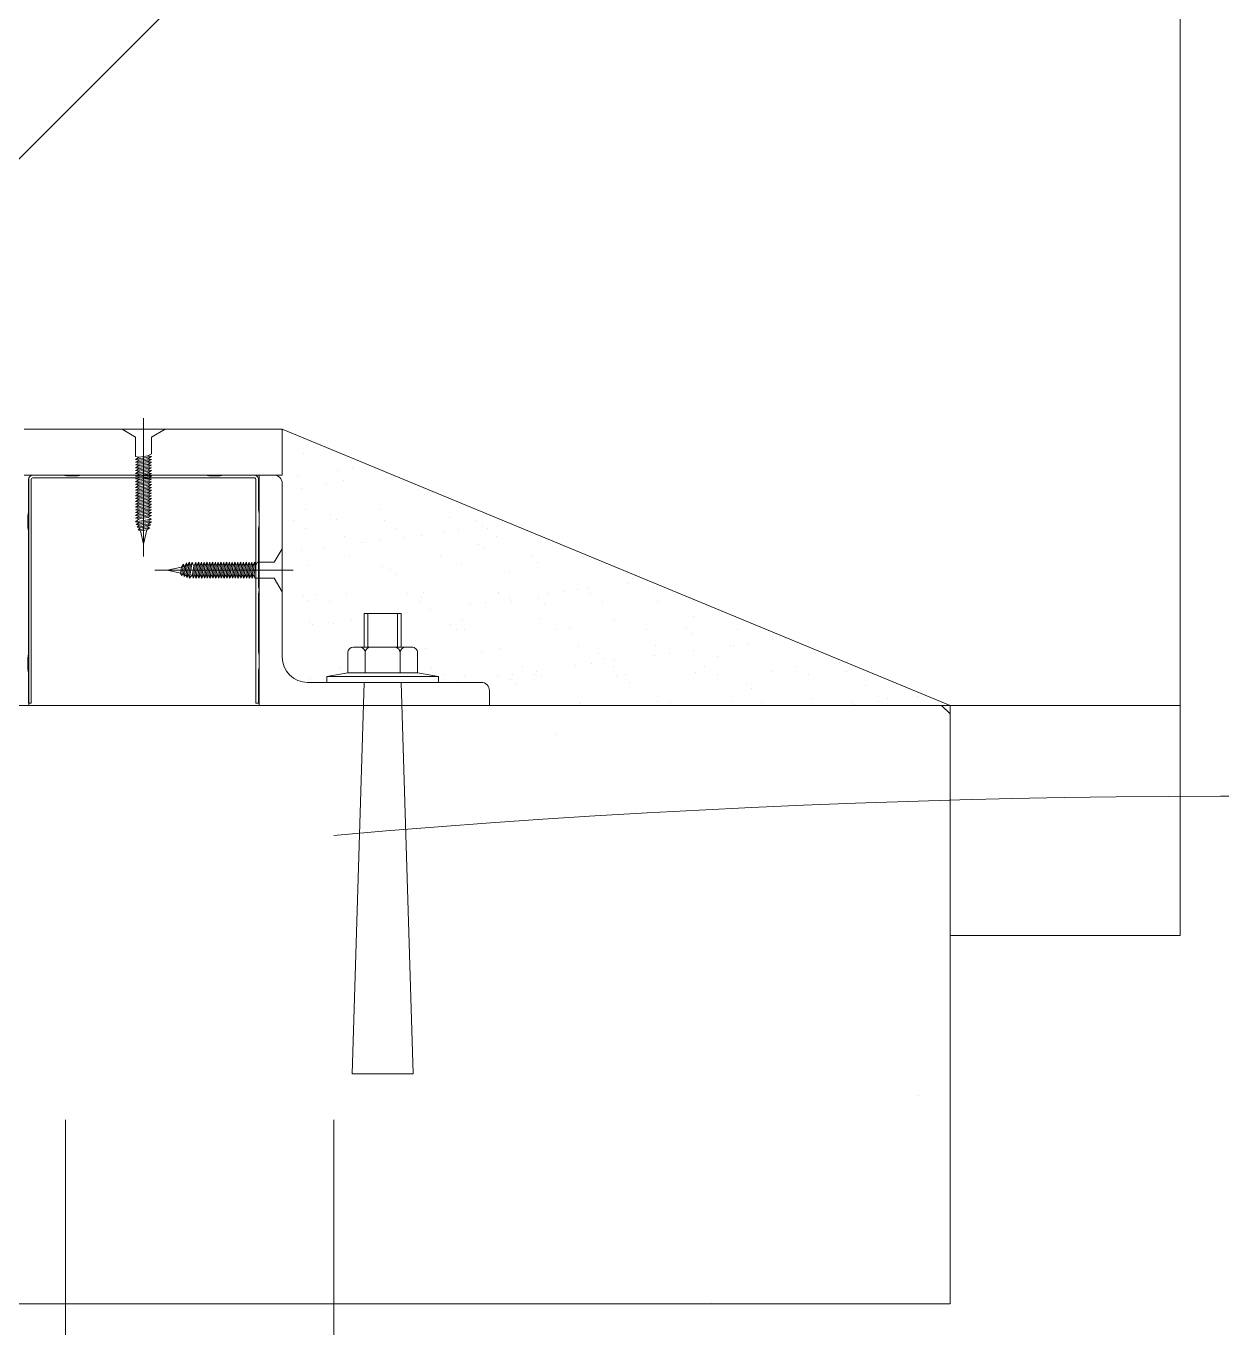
# Model space of a CAD drawing. Header units: inches. Extents: x -21163 to 11874, y -14995 to 6550.
# Drawn here: x -5588.2 to -5523.3, y -1307.7 to -1237 of the extents above; entities that cross this region are included whole.
import ezdxf

# ---------------------------------------------------------------- set-up
doc = ezdxf.new("R2010")
doc.units = ezdxf.units.IN
doc.header["$MEASUREMENT"] = 0
doc.linetypes.add('CENTER', pattern=[20, 15, -1.7, 1.6, -1.7])
doc.layers.get('0').update_dxf_attribs({"color": 8})
doc.layers.add('doors_windows', color=8, linetype='Continuous', lineweight=5)
doc.layers.add('Wall2', color=8, linetype='Continuous', lineweight=5)

# ---------------------------------------------------------------- blocks, each defined once
blk = doc.blocks.new('dsgdf')
at = {"color": 0, "lineweight": 0, "ltscale": 100}
for p, q in [((152208.681, 47621.547), (152208.681, 47932.771)), ((152223.261, 47621.547), (152223.261, 47860.801)), ((152223.261, 47631.547), (152208.681, 47631.547)), ((152223.261, 47631.547), (152208.681, 47631.547))]:
    blk.add_line(p, q, dxfattribs=at)
at = {"color": 0, "lineweight": 0}
for p, q in [((152256.703, 47631.547), (152161.703, 47631.547)), ((152256.703, 47599.047), (152256.703, 47631.547)), ((152256.703, 47611.547), (152269.203, 47611.547)), ((152161.703, 47599.047), (152256.703, 47599.047)), ((152206.818, 47598.922), (152206.672, 47598.922)), ((152206.672, 47597.285), (152206.672, 47598.922)), ((152206.818, 47586.797), (152206.818, 47598.922)), ((152219.172, 47598.922), (152219.026, 47598.922)), ((152219.026, 47586.797), (152219.026, 47598.922)), ((152219.172, 47598.922), (152219.172, 47597.16)), ((152219.172, 47597.806), (152219.172, 47598.922)), ((152220.453, 47584.047), (152256.703, 47599.047)), ((152232.373, 47599.043), (152232.373, 47599.043)), ((152236.579, 47598.919), (152236.579, 47598.919)), ((152236.661, 47598.889), (152236.661, 47598.889)), ((152240.816, 47598.836), (152240.816, 47598.836)), ((152241.522, 47598.91), (152241.522, 47598.91)), ((152244.877, 47598.855), (152244.877, 47598.855)), ((152246.466, 47598.901), (152246.466, 47598.901)), ((152251.41, 47598.892), (152251.41, 47598.892)), ((152251.504, 47599.022), (152251.504, 47599.022)), ((152252.795, 47598.852), (152252.795, 47598.852)), ((152245.952, 47598.104), (152245.952, 47598.104)), ((152249.165, 47598.701), (152249.165, 47598.701)), ((152253.32, 47598.648), (152253.32, 47598.648)), ((152254.951, 47598.568), (152254.951, 47598.568)), ((152222.01, 47597.588), (152222.01, 47597.588)), ((152229.225, 47597.393), (152229.225, 47597.393)), ((152229.965, 47597.747), (152229.965, 47597.747)), ((152230.359, 47597.453), (152230.359, 47597.453)), ((152232.121, 47597.463), (152232.121, 47597.463)), ((152232.861, 47597.641), (152232.861, 47597.641)), ((152232.948, 47597.354), (152232.948, 47597.354)), ((152233.154, 47597.909), (152233.154, 47597.909)), ((152234.169, 47597.384), (152234.169, 47597.384)), ((152234.514, 47597.4), (152234.514, 47597.4)), ((152238.575, 47597.42), (152238.575, 47597.42)), ((152239.112, 47597.375), (152239.112, 47597.375)), ((152239.307, 47597.781), (152239.307, 47597.781)), ((152244.056, 47597.366), (152244.056, 47597.366)), ((152245.66, 47597.836), (152245.66, 47597.836)), ((152249, 47597.357), (152249, 47597.357)), ((152252.106, 47597.976), (152252.106, 47597.976)), ((152206.641, 47597.089), (152206.672, 47597.285)), ((152206.641, 47596.464), (152206.641, 47597.089)), ((152219.203, 47596.964), (152219.172, 47597.16)), ((152219.203, 47596.339), (152219.203, 47596.964)), ((152223.612, 47596.976), (152223.612, 47596.976)), ((152228.556, 47596.967), (152228.556, 47596.967)), ((152233.499, 47596.958), (152233.499, 47596.958)), ((152234.238, 47597.184), (152234.238, 47597.184)), ((152236.394, 47596.901), (152236.394, 47596.901)), ((152237.221, 47596.792), (152237.221, 47596.792)), ((152238.443, 47596.949), (152238.443, 47596.949)), ((152238.511, 47596.622), (152238.511, 47596.622)), ((152242.863, 47597.265), (152242.863, 47597.265)), ((152243.387, 47596.94), (152243.387, 47596.94)), ((152247.018, 47597.212), (152247.018, 47597.212)), ((152248.33, 47596.931), (152248.33, 47596.931)), ((152250.724, 47596.711), (152250.724, 47596.711)), ((152251.079, 47597.232), (152251.079, 47597.232)), ((152206.641, 47596.464), (152206.672, 47596.268)), ((152206.672, 47592.726), (152206.672, 47596.268)), ((152219.203, 47596.339), (152219.172, 47596.143)), ((152219.172, 47596.143), (152219.172, 47592.994)), ((152224.057, 47596.018), (152224.057, 47596.018)), ((152228.212, 47595.965), (152228.212, 47595.965)), ((152231.281, 47596.193), (152231.281, 47596.193)), ((152232.273, 47595.984), (152232.273, 47595.984)), ((152237.634, 47596.248), (152237.634, 47596.248)), ((152237.926, 47596.516), (152237.926, 47596.516)), ((152240.668, 47596.338), (152240.668, 47596.338)), ((152241.494, 47596.229), (152241.494, 47596.229)), ((152242.785, 47596.059), (152242.785, 47596.059)), ((152244.08, 47596.388), (152244.08, 47596.388)), ((152236.561, 47595.83), (152236.561, 47595.83)), ((152240.716, 47595.777), (152240.716, 47595.777)), ((152244.777, 47595.796), (152244.777, 47595.796)), ((152244.941, 47595.775), (152244.941, 47595.775)), ((152245.767, 47595.667), (152245.767, 47595.667)), ((152247.058, 47595.497), (152247.058, 47595.497)), ((152220.465, 47594.971), (152220.465, 47594.971)), ((152221.91, 47594.529), (152221.91, 47594.529)), ((152222.111, 47594.671), (152222.111, 47594.671)), ((152222.938, 47594.562), (152222.938, 47594.562)), ((152223.255, 47594.605), (152223.255, 47594.605)), ((152229.608, 47594.66), (152229.608, 47594.66)), ((152229.9, 47594.928), (152229.9, 47594.928)), ((152230.353, 47594.953), (152230.353, 47594.953)), ((152235.297, 47594.944), (152235.297, 47594.944)), ((152236.054, 47594.8), (152236.054, 47594.8)), ((152240.24, 47594.935), (152240.24, 47594.935)), ((152242.406, 47594.854), (152242.406, 47594.854)), ((152242.698, 47595.123), (152242.698, 47595.123)), ((152245.184, 47594.926), (152245.184, 47594.926)), ((152224.228, 47594.392), (152224.228, 47594.392)), ((152227.211, 47593.999), (152227.211, 47593.999)), ((152228.501, 47593.829), (152228.501, 47593.829)), ((152230.259, 47594.394), (152230.259, 47594.394)), ((152234.414, 47594.341), (152234.414, 47594.341)), ((152238.475, 47594.361), (152238.475, 47594.361)), ((152242.763, 47594.206), (152242.763, 47594.206)), ((152221.582, 47593.071), (152221.582, 47593.071)), ((152221.874, 47593.339), (152221.874, 47593.339)), ((152222.999, 47593.427), (152222.999, 47593.427)), ((152227.943, 47593.418), (152227.943, 47593.418)), ((152228.028, 47593.212), (152228.028, 47593.212)), ((152230.658, 47593.546), (152230.658, 47593.546)), ((152231.484, 47593.437), (152231.484, 47593.437)), ((152232.775, 47593.267), (152232.775, 47593.267)), ((152232.887, 47593.409), (152232.887, 47593.409)), ((152234.38, 47593.266), (152234.38, 47593.266)), ((152234.672, 47593.534), (152234.672, 47593.534)), ((152237.83, 47593.4), (152237.83, 47593.4)), ((152240.826, 47593.407), (152240.826, 47593.407)), ((152242.774, 47593.391), (152242.774, 47593.391)), ((152206.672, 47589.577), (152206.672, 47592.726)), ((152219.172, 47592.994), (152219.203, 47592.797)), ((152219.203, 47592.797), (152219.172, 47592.601)), ((152219.172, 47592.601), (152219.172, 47589.452)), ((152222.33, 47593), (152222.33, 47593)), ((152223.957, 47592.959), (152223.957, 47592.959)), ((152227.273, 47592.991), (152227.273, 47592.991)), ((152228.112, 47592.906), (152228.112, 47592.906)), ((152232.173, 47592.925), (152232.173, 47592.925)), ((152232.217, 47592.982), (152232.217, 47592.982)), ((152234.931, 47592.983), (152234.931, 47592.983)), ((152235.757, 47592.874), (152235.757, 47592.874)), ((152236.461, 47592.771), (152236.461, 47592.771)), ((152237.048, 47592.704), (152237.048, 47592.704)), ((152237.161, 47592.973), (152237.161, 47592.973)), ((152239.204, 47592.42), (152239.204, 47592.42)), ((152240.616, 47592.718), (152240.616, 47592.718)), ((152226.354, 47591.678), (152226.354, 47591.678)), ((152226.646, 47591.946), (152226.646, 47591.946)), ((152232.8, 47591.818), (152232.8, 47591.818)), ((152239.152, 47591.873), (152239.152, 47591.873)), ((152239.445, 47592.141), (152239.445, 47592.141)), ((152240.03, 47592.312), (152240.03, 47592.312)), ((152221.81, 47591.47), (152221.81, 47591.47)), ((152224.127, 47590.987), (152224.127, 47590.987)), ((152225.871, 47591.49), (152225.871, 47591.49)), ((152229.071, 47590.978), (152229.071, 47590.978)), ((152230.159, 47591.335), (152230.159, 47591.335)), ((152234.014, 47590.969), (152234.014, 47590.969)), ((152234.314, 47591.282), (152234.314, 47591.282)), ((152220.648, 47590.753), (152220.648, 47590.753)), ((152221.474, 47590.644), (152221.474, 47590.644)), ((152222.764, 47590.474), (152222.764, 47590.474)), ((152224.774, 47590.23), (152224.774, 47590.23)), ((152231.126, 47590.285), (152231.126, 47590.285)), ((152231.419, 47590.553), (152231.419, 47590.553)), ((152206.641, 47589.381), (152206.672, 47589.577)), ((152223.857, 47589.9), (152223.857, 47589.9)), ((152224.921, 47590.191), (152224.921, 47590.191)), ((152225.747, 47590.082), (152225.747, 47590.082)), ((152227.038, 47589.912), (152227.038, 47589.912)), ((152228.012, 47589.847), (152228.012, 47589.847)), ((152229.194, 47589.628), (152229.194, 47589.628)), ((152230.02, 47589.519), (152230.02, 47589.519)), ((152232.073, 47589.867), (152232.073, 47589.867)), ((152206.641, 47589.381), (152206.641, 47588.756)), ((152219.203, 47589.256), (152219.172, 47589.452)), ((152219.203, 47589.256), (152219.203, 47588.631)), ((152221.048, 47589.025), (152221.048, 47589.025)), ((152221.717, 47589.452), (152221.717, 47589.452)), ((152223.393, 47588.965), (152223.393, 47588.965)), ((152225.991, 47589.016), (152225.991, 47589.016)), ((152226.661, 47589.443), (152226.661, 47589.443)), ((152229.546, 47588.837), (152229.546, 47588.837)), ((152230.935, 47589.007), (152230.935, 47589.007)), ((152231.311, 47589.349), (152231.311, 47589.349)), ((152231.604, 47589.434), (152231.604, 47589.434)), ((152206.641, 47588.756), (152206.672, 47588.559)), ((152206.672, 47586.797), (152206.672, 47588.559)), ((152219.203, 47588.631), (152219.172, 47588.434)), ((152219.172, 47588.434), (152219.172, 47586.797)), ((152220.453, 47588.734), (152220.453, 47586.997)), ((152221.71, 47588.412), (152221.71, 47588.412)), ((152223.1, 47588.696), (152223.1, 47588.696)), ((152225.771, 47588.431), (152225.771, 47588.431)), ((152230.059, 47588.277), (152230.059, 47588.277)), ((152228.165, 47587.571), (152228.165, 47587.571)), ((152218.922, 47586.693), (152206.922, 47586.693)), ((152221.52, 47587.249), (152221.52, 47587.249)), ((152222.845, 47587.012), (152222.845, 47587.012)), ((152223.757, 47586.841), (152223.757, 47586.841)), ((152227.872, 47587.303), (152227.872, 47587.303)), ((152206.453, 47586.547), (152207.473, 47586.547)), ((152208.533, 47586.547), (152206.896, 47586.547)), ((152207.12, 47586.547), (152206.922, 47586.547)), ((152206.922, 47586.547), (152208.559, 47586.547)), ((152208.729, 47586.579), (152208.533, 47586.547)), ((152208.756, 47586.579), (152208.559, 47586.547)), ((152209.381, 47586.579), (152208.756, 47586.579)), ((152209.381, 47586.579), (152209.577, 47586.547)), ((152209.577, 47586.547), (152212.726, 47586.547)), ((152212.726, 47586.547), (152212.922, 47586.579)), ((152212.922, 47586.579), (152213.119, 47586.547)), ((152213.119, 47586.547), (152216.268, 47586.547)), ((152216.464, 47586.579), (152216.268, 47586.547)), ((152216.464, 47586.579), (152217.089, 47586.579)), ((152217.089, 47586.579), (152217.285, 47586.547)), ((152217.285, 47586.547), (152218.922, 47586.547)), ((152218.698, 47586.547), (152218.922, 47586.547)), ((152220.453, 47586.547), (152220.453, 47584.047)), ((152221.301, 47586.557), (152221.301, 47586.557)), ((152223.457, 47586.273), (152223.457, 47586.273)), ((152224.283, 47586.164), (152224.283, 47586.164)), ((152221.61, 47585.353), (152221.61, 47585.353))]:
    blk.add_line(p, q, dxfattribs=at)
at = {"color": 0}
for p, q in [((152161.703, 47631.547), (152256.703, 47631.547)), ((152243.773, 47631.48), (152243.773, 47631.48)), ((152254.999, 47620.255), (152254.999, 47620.255)), ((152269.203, 47584.047), (152269.203, 47611.547)), ((152235.354, 47600.611), (152235.354, 47600.611)), ((152256.242, 47599.047), (152256.703, 47599.509)), ((152161.703, 47599.047), (152256.703, 47599.047)), ((152206.703, 47599.047), (152206.703, 47586.672)), ((152220.453, 47586.547), (152206.453, 47586.547)), ((152220.453, 47584.047), (152206.453, 47584.047))]:
    blk.add_line(p, q, dxfattribs=at)
at = {"color": 0, "linetype": 'Continuous', "lineweight": 0}
for p, q in [((152224.903, 47597.797), (152224.242, 47619.052)), ((152224.242, 47619.052), (152227.564, 47619.052)), ((152226.903, 47597.797), (152227.564, 47619.052)), ((152222.87, 47597.477), (152222.87, 47597.797)), ((152222.87, 47597.797), (152225.903, 47597.797)), ((152224.013, 47597.283), (152222.87, 47597.477)), ((152222.87, 47597.477), (152225.903, 47597.477)), ((152228.935, 47597.797), (152225.903, 47597.797)), ((152228.935, 47597.477), (152225.903, 47597.477)), ((152227.793, 47597.283), (152228.935, 47597.477)), ((152228.935, 47597.477), (152228.935, 47597.797)), ((152224.958, 47597.283), (152224.013, 47597.283)), ((152224.013, 47597.283), (152227.793, 47597.283)), ((152224.013, 47596.185), (152224.013, 47597.283)), ((152226.903, 47597.283), (152224.903, 47597.283)), ((152226.848, 47597.283), (152224.958, 47597.283)), ((152224.958, 47596.185), (152224.958, 47597.283)), ((152227.793, 47597.283), (152226.848, 47597.283)), ((152226.848, 47596.185), (152226.848, 47597.283)), ((152227.793, 47596.185), (152227.793, 47597.283)), ((152224.315, 47595.883), (152227.491, 47595.883)), ((152224.903, 47594.052), (152224.903, 47595.883)), ((152225.103, 47594.052), (152225.103, 47595.883)), ((152226.703, 47594.052), (152226.703, 47595.883)), ((152226.903, 47594.052), (152226.903, 47595.883)), ((152224.903, 47594.052), (152226.903, 47594.052))]:
    blk.add_line(p, q, dxfattribs=at)
at = {"color": 0, "lineweight": 15}
for p, q in [((152219.203, 47599.047), (152231.703, 47599.047)), ((152219.203, 47599.047), (152219.203, 47586.547)), ((152231.703, 47599.047), (152231.703, 47598.247)), ((152221.828, 47597.797), (152231.253, 47597.797)), ((152220.453, 47596.422), (152220.453, 47586.997)), ((152219.203, 47586.547), (152220.003, 47586.547))]:
    blk.add_line(p, q, dxfattribs=at)
at = {"color": 0, "lineweight": 0, "ltscale": 0.05}
for p, q in [((152220.453, 47592.877), (152220.016, 47592.148)), ((152220.453, 47590.542), (152220.453, 47592.877)), ((152214.203, 47591.71), (152214.935, 47591.874)), ((152214.203, 47591.71), (152214.987, 47591.534)), ((152214.984, 47592.003), (152214.935, 47591.874)), ((152214.986, 47591.534), (152214.936, 47591.874)), ((152214.984, 47592.003), (152215.085, 47591.893)), ((152215.092, 47591.377), (152214.984, 47592.003)), ((152215.128, 47592.057), (152215.085, 47591.893)), ((152215.14, 47591.534), (152215.085, 47591.893)), ((152215.128, 47592.057), (152215.231, 47591.939)), ((152215.256, 47591.315), (152215.128, 47592.057)), ((152215.273, 47592.111), (152215.231, 47591.939)), ((152215.3, 47591.481), (152215.231, 47591.939)), ((152215.273, 47592.111), (152215.383, 47591.939)), ((152215.416, 47591.272), (152215.273, 47592.111)), ((152215.419, 47592.148), (152215.383, 47591.939)), ((152215.452, 47591.481), (152215.383, 47591.939)), ((152215.419, 47592.148), (152215.58, 47591.939)), ((152215.568, 47591.272), (152215.419, 47592.148)), ((152215.616, 47592.148), (152215.58, 47591.939)), ((152215.649, 47591.481), (152215.58, 47591.939)), ((152215.649, 47591.481), (152215.58, 47591.939)), ((152215.766, 47591.272), (152215.616, 47592.148)), ((152215.616, 47592.148), (152215.732, 47591.939)), ((152215.768, 47592.148), (152215.732, 47591.939)), ((152215.802, 47591.481), (152215.732, 47591.939)), ((152215.768, 47592.148), (152215.885, 47591.939)), ((152215.918, 47591.272), (152215.768, 47592.148)), ((152215.92, 47592.148), (152215.885, 47591.939)), ((152215.954, 47591.481), (152215.885, 47591.939)), ((152215.92, 47592.148), (152216.037, 47591.939)), ((152216.07, 47591.272), (152215.92, 47592.148)), ((152216.073, 47592.148), (152216.037, 47591.939)), ((152216.106, 47591.481), (152216.037, 47591.939)), ((152216.073, 47592.148), (152216.189, 47591.939)), ((152216.222, 47591.272), (152216.073, 47592.148)), ((152216.225, 47592.148), (152216.189, 47591.939)), ((152216.258, 47591.481), (152216.189, 47591.939)), ((152216.258, 47591.481), (152216.189, 47591.939)), ((152216.225, 47592.148), (152216.341, 47591.939)), ((152216.374, 47591.272), (152216.225, 47592.148)), ((152216.377, 47592.148), (152216.341, 47591.939)), ((152216.41, 47591.481), (152216.341, 47591.939)), ((152216.377, 47592.148), (152216.493, 47591.939)), ((152216.526, 47591.272), (152216.377, 47592.148)), ((152216.529, 47592.148), (152216.493, 47591.939)), ((152216.562, 47591.481), (152216.493, 47591.939)), ((152216.529, 47592.148), (152216.645, 47591.939)), ((152216.679, 47591.272), (152216.529, 47592.148)), ((152216.681, 47592.148), (152216.645, 47591.939)), ((152216.715, 47591.481), (152216.645, 47591.939)), ((152216.681, 47592.148), (152216.798, 47591.939)), ((152216.831, 47591.272), (152216.681, 47592.148)), ((152216.833, 47592.148), (152216.798, 47591.939)), ((152216.867, 47591.481), (152216.798, 47591.939)), ((152216.833, 47592.148), (152216.95, 47591.939)), ((152216.983, 47591.272), (152216.833, 47592.148)), ((152216.986, 47592.148), (152216.95, 47591.939)), ((152217.019, 47591.481), (152216.95, 47591.939)), ((152216.986, 47592.148), (152217.102, 47591.939)), ((152217.135, 47591.272), (152216.986, 47592.148)), ((152217.138, 47592.148), (152217.102, 47591.939)), ((152217.171, 47591.481), (152217.102, 47591.939)), ((152217.138, 47592.148), (152217.254, 47591.939)), ((152217.287, 47591.272), (152217.138, 47592.148)), ((152217.29, 47592.148), (152217.254, 47591.939)), ((152217.323, 47591.481), (152217.254, 47591.939)), ((152217.29, 47592.148), (152217.406, 47591.939)), ((152217.439, 47591.272), (152217.29, 47592.148)), ((152217.442, 47592.148), (152217.406, 47591.939)), ((152217.475, 47591.481), (152217.406, 47591.939)), ((152217.442, 47592.148), (152217.558, 47591.939)), ((152217.592, 47591.272), (152217.442, 47592.148)), ((152217.594, 47592.148), (152217.558, 47591.939)), ((152217.628, 47591.481), (152217.558, 47591.939)), ((152217.594, 47592.148), (152217.711, 47591.939)), ((152217.744, 47591.272), (152217.594, 47592.148)), ((152217.746, 47592.148), (152217.711, 47591.939)), ((152217.78, 47591.481), (152217.711, 47591.939)), ((152217.746, 47592.148), (152217.863, 47591.939)), ((152217.896, 47591.272), (152217.746, 47592.148)), ((152217.899, 47592.148), (152217.863, 47591.939)), ((152217.932, 47591.481), (152217.863, 47591.939)), ((152217.899, 47592.148), (152218.015, 47591.939)), ((152218.048, 47591.272), (152217.899, 47592.148)), ((152218.051, 47592.148), (152218.015, 47591.939)), ((152218.084, 47591.481), (152218.015, 47591.939)), ((152218.051, 47592.148), (152218.167, 47591.939)), ((152218.2, 47591.272), (152218.051, 47592.148)), ((152218.203, 47592.148), (152218.167, 47591.939)), ((152218.236, 47591.481), (152218.167, 47591.939)), ((152218.203, 47592.148), (152218.319, 47591.939)), ((152218.352, 47591.272), (152218.203, 47592.148)), ((152218.355, 47592.148), (152218.319, 47591.939)), ((152218.388, 47591.481), (152218.319, 47591.939)), ((152218.355, 47592.148), (152218.471, 47591.939)), ((152218.505, 47591.272), (152218.355, 47592.148)), ((152218.507, 47592.148), (152218.471, 47591.939)), ((152218.541, 47591.481), (152218.471, 47591.939)), ((152218.507, 47592.148), (152218.624, 47591.939)), ((152218.657, 47591.272), (152218.507, 47592.148)), ((152218.659, 47592.148), (152218.624, 47591.939)), ((152218.693, 47591.481), (152218.624, 47591.939)), ((152218.659, 47592.148), (152218.776, 47591.939)), ((152218.809, 47591.272), (152218.659, 47592.148)), ((152218.812, 47592.148), (152218.776, 47591.939)), ((152218.845, 47591.481), (152218.776, 47591.939)), ((152218.961, 47591.272), (152218.812, 47592.148)), ((152218.812, 47592.148), (152218.928, 47591.939)), ((152218.964, 47592.148), (152218.928, 47591.939)), ((152218.997, 47591.481), (152218.928, 47591.939)), ((152220.016, 47592.148), (152218.964, 47592.148)), ((152215.092, 47591.377), (152214.987, 47591.534)), ((152215.092, 47591.377), (152215.14, 47591.534)), ((152215.256, 47591.315), (152215.14, 47591.534)), ((152215.256, 47591.315), (152215.3, 47591.481)), ((152215.416, 47591.272), (152215.3, 47591.481)), ((152215.416, 47591.272), (152215.452, 47591.481)), ((152215.568, 47591.272), (152215.452, 47591.481)), ((152215.568, 47591.272), (152215.649, 47591.481)), ((152215.766, 47591.272), (152215.649, 47591.481)), ((152215.766, 47591.272), (152215.802, 47591.481)), ((152215.918, 47591.272), (152215.802, 47591.481)), ((152215.918, 47591.272), (152215.954, 47591.481)), ((152216.07, 47591.272), (152215.954, 47591.481)), ((152216.07, 47591.272), (152216.106, 47591.481)), ((152216.222, 47591.272), (152216.106, 47591.481)), ((152216.222, 47591.272), (152216.258, 47591.481)), ((152216.374, 47591.272), (152216.258, 47591.481)), ((152216.374, 47591.272), (152216.41, 47591.481)), ((152216.526, 47591.272), (152216.41, 47591.481)), ((152216.526, 47591.272), (152216.562, 47591.481)), ((152216.679, 47591.272), (152216.562, 47591.481)), ((152216.679, 47591.272), (152216.715, 47591.481)), ((152216.831, 47591.272), (152216.715, 47591.481)), ((152216.831, 47591.272), (152216.867, 47591.481)), ((152216.983, 47591.272), (152216.867, 47591.481)), ((152216.983, 47591.272), (152217.019, 47591.481)), ((152217.135, 47591.272), (152217.019, 47591.481)), ((152217.135, 47591.272), (152217.171, 47591.481)), ((152217.287, 47591.272), (152217.171, 47591.481)), ((152217.287, 47591.272), (152217.323, 47591.481)), ((152217.439, 47591.272), (152217.323, 47591.481)), ((152217.439, 47591.272), (152217.475, 47591.481)), ((152217.592, 47591.272), (152217.475, 47591.481)), ((152217.592, 47591.272), (152217.628, 47591.481)), ((152217.744, 47591.272), (152217.628, 47591.481)), ((152217.744, 47591.272), (152217.78, 47591.481)), ((152217.896, 47591.272), (152217.78, 47591.481)), ((152217.896, 47591.272), (152217.932, 47591.481)), ((152218.048, 47591.272), (152217.932, 47591.481)), ((152218.048, 47591.272), (152218.084, 47591.481)), ((152218.2, 47591.272), (152218.084, 47591.481)), ((152218.2, 47591.272), (152218.236, 47591.481)), ((152218.352, 47591.272), (152218.236, 47591.481)), ((152218.352, 47591.272), (152218.388, 47591.481)), ((152218.505, 47591.272), (152218.388, 47591.481)), ((152218.505, 47591.272), (152218.541, 47591.481)), ((152218.657, 47591.272), (152218.541, 47591.481)), ((152218.657, 47591.272), (152218.693, 47591.481)), ((152218.809, 47591.272), (152218.693, 47591.481)), ((152218.809, 47591.272), (152218.845, 47591.481)), ((152218.961, 47591.272), (152218.845, 47591.481)), ((152218.961, 47591.272), (152218.997, 47591.481)), ((152219.113, 47591.272), (152218.997, 47591.481)), ((152220.016, 47591.272), (152219.113, 47591.272)), ((152220.016, 47591.272), (152220.453, 47590.542)), ((152212.925, 47590.297), (152212.761, 47589.566)), ((152212.925, 47590.297), (152213.101, 47589.514)), ((152212.632, 47589.517), (152212.761, 47589.566)), ((152212.632, 47589.517), (152212.742, 47589.415)), ((152213.258, 47589.409), (152212.632, 47589.517)), ((152213.101, 47589.515), (152212.761, 47589.565)), ((152212.487, 47589.082), (152212.696, 47589.118)), ((152212.487, 47589.082), (152212.696, 47588.921)), ((152213.363, 47588.933), (152212.487, 47589.082)), ((152212.487, 47588.885), (152212.696, 47588.921)), ((152213.363, 47588.735), (152212.487, 47588.885)), ((152212.487, 47588.885), (152212.696, 47588.768)), ((152212.524, 47589.228), (152212.696, 47589.27)), ((152212.524, 47589.228), (152212.696, 47589.118)), ((152213.363, 47589.085), (152212.524, 47589.228)), ((152212.578, 47589.373), (152212.742, 47589.415)), ((152212.578, 47589.373), (152212.696, 47589.27)), ((152213.32, 47589.244), (152212.578, 47589.373)), ((152213.155, 47589.201), (152212.696, 47589.27)), ((152213.155, 47589.049), (152212.696, 47589.118)), ((152213.155, 47588.852), (152212.696, 47588.921)), ((152213.155, 47588.852), (152212.696, 47588.921)), ((152213.101, 47589.361), (152212.742, 47589.415)), ((152213.258, 47589.409), (152213.101, 47589.514)), ((152213.258, 47589.409), (152213.101, 47589.361)), ((152213.32, 47589.244), (152213.101, 47589.361)), ((152213.32, 47589.244), (152213.155, 47589.201)), ((152213.363, 47589.085), (152213.155, 47589.201)), ((152213.363, 47589.085), (152213.155, 47589.049)), ((152213.363, 47588.933), (152213.155, 47589.049)), ((152213.363, 47588.933), (152213.155, 47588.852)), ((152213.363, 47588.735), (152213.155, 47588.852)), ((152212.487, 47588.733), (152212.696, 47588.768)), ((152212.487, 47588.733), (152212.696, 47588.616)), ((152213.363, 47588.583), (152212.487, 47588.733)), ((152212.487, 47588.58), (152212.696, 47588.616)), ((152212.487, 47588.58), (152212.696, 47588.464)), ((152213.363, 47588.431), (152212.487, 47588.58)), ((152212.487, 47588.428), (152212.696, 47588.464)), ((152212.487, 47588.428), (152212.696, 47588.312)), ((152213.363, 47588.279), (152212.487, 47588.428)), ((152212.487, 47588.276), (152212.696, 47588.312)), ((152212.487, 47588.276), (152212.696, 47588.16)), ((152213.363, 47588.127), (152212.487, 47588.276)), ((152212.487, 47588.124), (152212.696, 47588.16)), ((152212.487, 47588.124), (152212.696, 47588.008)), ((152213.363, 47587.974), (152212.487, 47588.124)), ((152213.155, 47588.699), (152212.696, 47588.768)), ((152213.155, 47588.547), (152212.696, 47588.616)), ((152213.155, 47588.395), (152212.696, 47588.464)), ((152213.155, 47588.243), (152212.696, 47588.312)), ((152213.155, 47588.243), (152212.696, 47588.312)), ((152213.155, 47588.091), (152212.696, 47588.16)), ((152213.363, 47588.735), (152213.155, 47588.699)), ((152213.363, 47588.583), (152213.155, 47588.699)), ((152213.363, 47588.583), (152213.155, 47588.547)), ((152213.363, 47588.431), (152213.155, 47588.547)), ((152213.363, 47588.431), (152213.155, 47588.395)), ((152213.363, 47588.279), (152213.155, 47588.395)), ((152213.363, 47588.279), (152213.155, 47588.243)), ((152213.363, 47588.127), (152213.155, 47588.243)), ((152213.363, 47588.127), (152213.155, 47588.091)), ((152212.487, 47587.972), (152212.696, 47588.008)), ((152212.487, 47587.972), (152212.696, 47587.855)), ((152213.363, 47587.822), (152212.487, 47587.972)), ((152212.487, 47587.82), (152212.696, 47587.855)), ((152212.487, 47587.82), (152212.696, 47587.703)), ((152213.363, 47587.67), (152212.487, 47587.82)), ((152212.487, 47587.667), (152212.696, 47587.703)), ((152212.487, 47587.667), (152212.696, 47587.551)), ((152213.363, 47587.518), (152212.487, 47587.667)), ((152212.487, 47587.515), (152212.696, 47587.551)), ((152212.487, 47587.515), (152212.696, 47587.399)), ((152213.363, 47587.366), (152212.487, 47587.515)), ((152212.487, 47587.363), (152212.696, 47587.399)), ((152213.155, 47587.939), (152212.696, 47588.008)), ((152213.155, 47587.786), (152212.696, 47587.855)), ((152213.155, 47587.634), (152212.696, 47587.703)), ((152213.155, 47587.482), (152212.696, 47587.551)), ((152213.155, 47587.33), (152212.696, 47587.399)), ((152213.363, 47587.974), (152213.155, 47588.091)), ((152213.363, 47587.974), (152213.155, 47587.939)), ((152213.363, 47587.822), (152213.155, 47587.939)), ((152213.363, 47587.822), (152213.155, 47587.786)), ((152213.363, 47587.67), (152213.155, 47587.786)), ((152213.363, 47587.67), (152213.155, 47587.634)), ((152213.363, 47587.518), (152213.155, 47587.634)), ((152213.363, 47587.518), (152213.155, 47587.482)), ((152213.363, 47587.366), (152213.155, 47587.482)), ((152212.487, 47587.363), (152212.696, 47587.247)), ((152213.363, 47587.214), (152212.487, 47587.363)), ((152212.487, 47587.211), (152212.696, 47587.247)), ((152212.487, 47587.211), (152212.696, 47587.095)), ((152213.363, 47587.061), (152212.487, 47587.211)), ((152212.487, 47587.059), (152212.696, 47587.095)), ((152212.487, 47587.059), (152212.696, 47586.943)), ((152213.363, 47586.909), (152212.487, 47587.059)), ((152212.487, 47586.907), (152212.696, 47586.943)), ((152212.487, 47586.907), (152212.696, 47586.79)), ((152213.363, 47586.757), (152212.487, 47586.907)), ((152212.487, 47586.754), (152212.696, 47586.79)), ((152212.487, 47586.754), (152212.696, 47586.638)), ((152213.363, 47586.605), (152212.487, 47586.754)), ((152213.155, 47587.178), (152212.696, 47587.247)), ((152213.155, 47587.026), (152212.696, 47587.095)), ((152213.155, 47586.873), (152212.696, 47586.943)), ((152213.155, 47586.721), (152212.696, 47586.79)), ((152213.363, 47587.366), (152213.155, 47587.33)), ((152213.363, 47587.214), (152213.155, 47587.33)), ((152213.363, 47587.214), (152213.155, 47587.178)), ((152213.363, 47587.061), (152213.155, 47587.178)), ((152213.363, 47587.061), (152213.155, 47587.026)), ((152213.363, 47586.909), (152213.155, 47587.026)), ((152213.363, 47586.909), (152213.155, 47586.873)), ((152213.363, 47586.757), (152213.155, 47586.873)), ((152213.363, 47586.757), (152213.155, 47586.721)), ((152213.363, 47586.605), (152213.155, 47586.721)), ((152212.487, 47586.602), (152212.696, 47586.638)), ((152212.487, 47586.602), (152212.696, 47586.486)), ((152213.363, 47586.453), (152212.487, 47586.602)), ((152212.487, 47586.45), (152212.696, 47586.486)), ((152212.487, 47586.45), (152212.696, 47586.334)), ((152213.363, 47586.301), (152212.487, 47586.45)), ((152212.487, 47586.298), (152212.696, 47586.334)), ((152212.487, 47586.298), (152212.696, 47586.182)), ((152213.363, 47586.148), (152212.487, 47586.298)), ((152212.487, 47586.146), (152212.696, 47586.182)), ((152212.487, 47586.146), (152212.696, 47586.03)), ((152213.363, 47585.996), (152212.487, 47586.146)), ((152212.487, 47585.994), (152212.696, 47586.03)), ((152212.487, 47585.994), (152212.696, 47585.877)), ((152213.363, 47585.844), (152212.487, 47585.994)), ((152213.155, 47586.569), (152212.696, 47586.638)), ((152213.155, 47586.417), (152212.696, 47586.486)), ((152213.155, 47586.265), (152212.696, 47586.334)), ((152213.155, 47586.113), (152212.696, 47586.182)), ((152213.155, 47585.96), (152212.696, 47586.03)), ((152213.363, 47586.605), (152213.155, 47586.569)), ((152213.363, 47586.453), (152213.155, 47586.569)), ((152213.363, 47586.453), (152213.155, 47586.417)), ((152213.363, 47586.301), (152213.155, 47586.417)), ((152213.363, 47586.301), (152213.155, 47586.265)), ((152213.363, 47586.148), (152213.155, 47586.265)), ((152213.363, 47586.148), (152213.155, 47586.113)), ((152213.363, 47585.996), (152213.155, 47586.113)), ((152213.363, 47585.996), (152213.155, 47585.96)), ((152212.487, 47585.841), (152212.696, 47585.877)), ((152212.487, 47585.841), (152212.696, 47585.725)), ((152213.363, 47585.692), (152212.487, 47585.841)), ((152212.487, 47585.689), (152212.696, 47585.725)), ((152213.363, 47585.54), (152212.487, 47585.689)), ((152212.487, 47585.689), (152212.696, 47585.573)), ((152212.487, 47585.537), (152212.696, 47585.573)), ((152212.487, 47584.485), (152212.487, 47585.537)), ((152213.155, 47585.808), (152212.696, 47585.877)), ((152213.155, 47585.656), (152212.696, 47585.725)), ((152213.155, 47585.504), (152212.696, 47585.573)), ((152213.363, 47585.844), (152213.155, 47585.96)), ((152213.363, 47585.844), (152213.155, 47585.808)), ((152213.363, 47585.692), (152213.155, 47585.808)), ((152213.363, 47585.692), (152213.155, 47585.656)), ((152213.363, 47585.54), (152213.155, 47585.656)), ((152213.363, 47585.54), (152213.155, 47585.504)), ((152213.363, 47585.388), (152213.155, 47585.504)), ((152213.363, 47584.485), (152213.363, 47585.388)), ((152211.758, 47584.047), (152212.487, 47584.485)), ((152214.093, 47584.047), (152211.758, 47584.047)), ((152213.363, 47584.485), (152214.093, 47584.047))]:
    blk.add_line(p, q, dxfattribs=at)
at = {"color": 0, "linetype": 'CENTER', "lineweight": 0, "ltscale": 0.5}
for p, q in [((152213.545, 47591.71), (152221.052, 47591.71)), ((152212.925, 47590.956), (152212.925, 47583.449))]:
    blk.add_line(p, q, dxfattribs=at)
at = {"color": 0, "lineweight": 0, "ltscale": 100}
blk.add_arc((152272.122, 48165.901), 561.922, 265.01164, 301.79957, dxfattribs=at)
at = {"color": 0, "lineweight": 15}
for centre, radius, start, end in [((152231.253, 47598.247), 0.45, 270, 0), ((152221.828, 47596.422), 1.375, 90, 180), ((152220.003, 47586.997), 0.45, 270, 0)]:
    blk.add_arc(centre, radius, start, end, dxfattribs=at)
at = {"color": 0, "linetype": 'Continuous', "lineweight": 0}
for centre, start, end in [((152224.315, 47596.185), 180, 270), ((152224.656, 47596.185), 270, 0), ((152225.26, 47596.185), 180, 270), ((152226.546, 47596.185), 270, 0), ((152227.15, 47596.185), 180, 270), ((152227.491, 47596.185), 270, 0)]:
    blk.add_arc(centre, 0.302, start, end, dxfattribs=at)
at = {"color": 0, "lineweight": 0}
for centre, radius, start, end in [((152206.922, 47586.797), 0.25, 180, 270), ((152206.922, 47586.797), 0.104, 180, 270), ((152218.922, 47586.797), 0.25, 270, 0), ((152218.922, 47586.797), 0.104, 270, 0)]:
    blk.add_arc(centre, radius, start, end, dxfattribs=at)

msp = doc.modelspace()

# ---------------------------------------------------------------- linework, layer by layer
at = {"layer": 'Wall2', "ltscale": 100}
for points in [[(-5525.565, 90.992), (-5525.566, -1273.854)], [(-5618.294, -1273.854), (-5525.566, -1181.126)], [(-5525.566, -1273.854), (-5645.566, -1273.854)]]:
    msp.add_lwpolyline(points, dxfattribs=at)

# ---------------------------------------------------------------- block references
at = {"layer": 'doors_windows', "color": 8, "linetype": 'ByBlock', "lineweight": 9, "extrusion": (0, 0, -1), "zscale": -1, "rotation": 180}
msp.add_blockref('dsgdf', (157794.769, 46325.194), dxfattribs=at)

doc.saveas('drawing.dxf')
